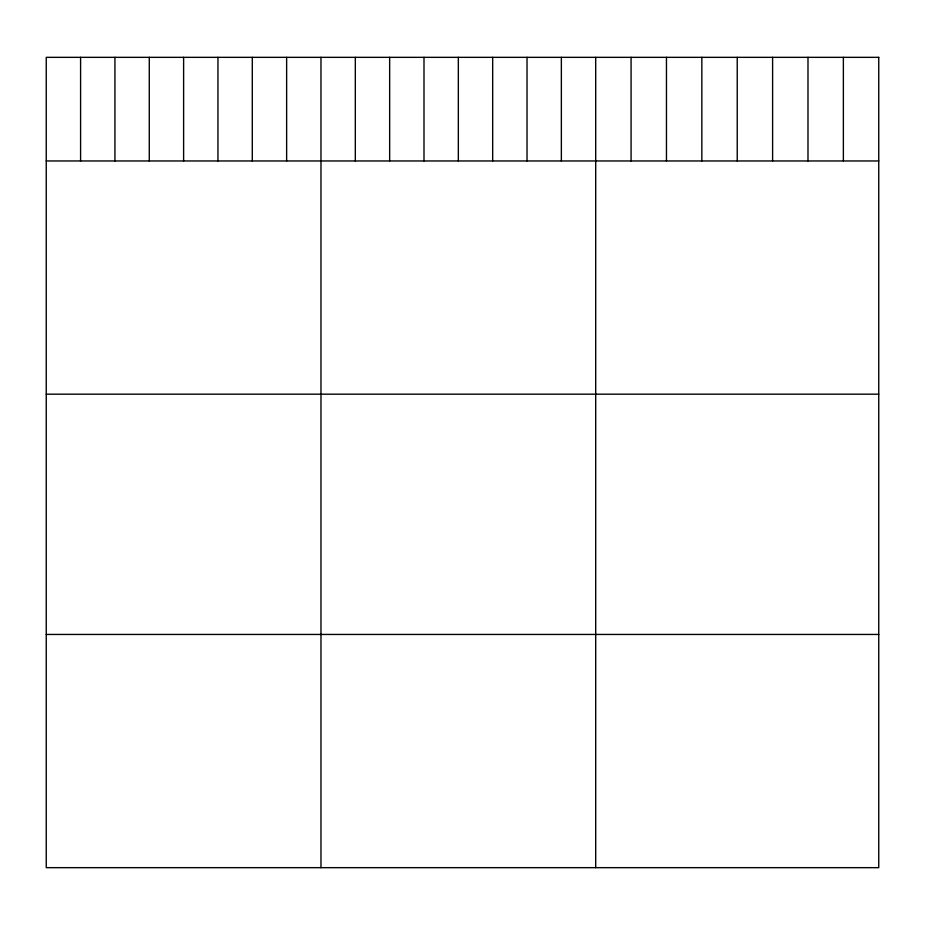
<?xml version="1.0" encoding="UTF-8"?>
<svg xmlns="http://www.w3.org/2000/svg" width="925" height="925" viewBox="0 0 925 925"><rect width="100%" height="100%" fill="white"/><g stroke="black" fill="none" stroke-linecap="round" stroke-linejoin="round"><path stroke-width="1.39" d="M46.25 160.962L878.75 160.962M46.25 394.177L878.75 394.177M46.25 634.446L878.75 634.446M843.369 57.338L843.369 160.962M807.987 57.338L807.987 160.962M772.606 57.338L772.606 160.962M737.225 57.338L737.225 160.962M701.844 57.338L701.844 160.962M666.462 57.338L666.462 160.962M631.081 57.338L631.081 160.962M595.7 57.338L595.7 867.662M561.359 57.338L561.359 160.962M527.019 57.338L527.019 160.962M492.678 57.338L492.678 160.962M458.337 57.338L458.337 160.962M423.997 57.338L423.997 160.962M389.656 57.338L389.656 160.962M355.316 57.338L355.316 160.962M320.975 57.338L320.975 867.662M286.634 57.338L286.634 160.962M252.294 57.338L252.294 160.962M217.953 57.338L217.953 160.962M183.613 57.338L183.613 160.962M149.272 57.338L149.272 160.962M114.931 57.338L114.931 160.962M80.591 57.338L80.591 160.962M878.75 57.338L46.25 57.338L46.25 867.662L878.75 867.662L878.75 57.338"/></g></svg>
